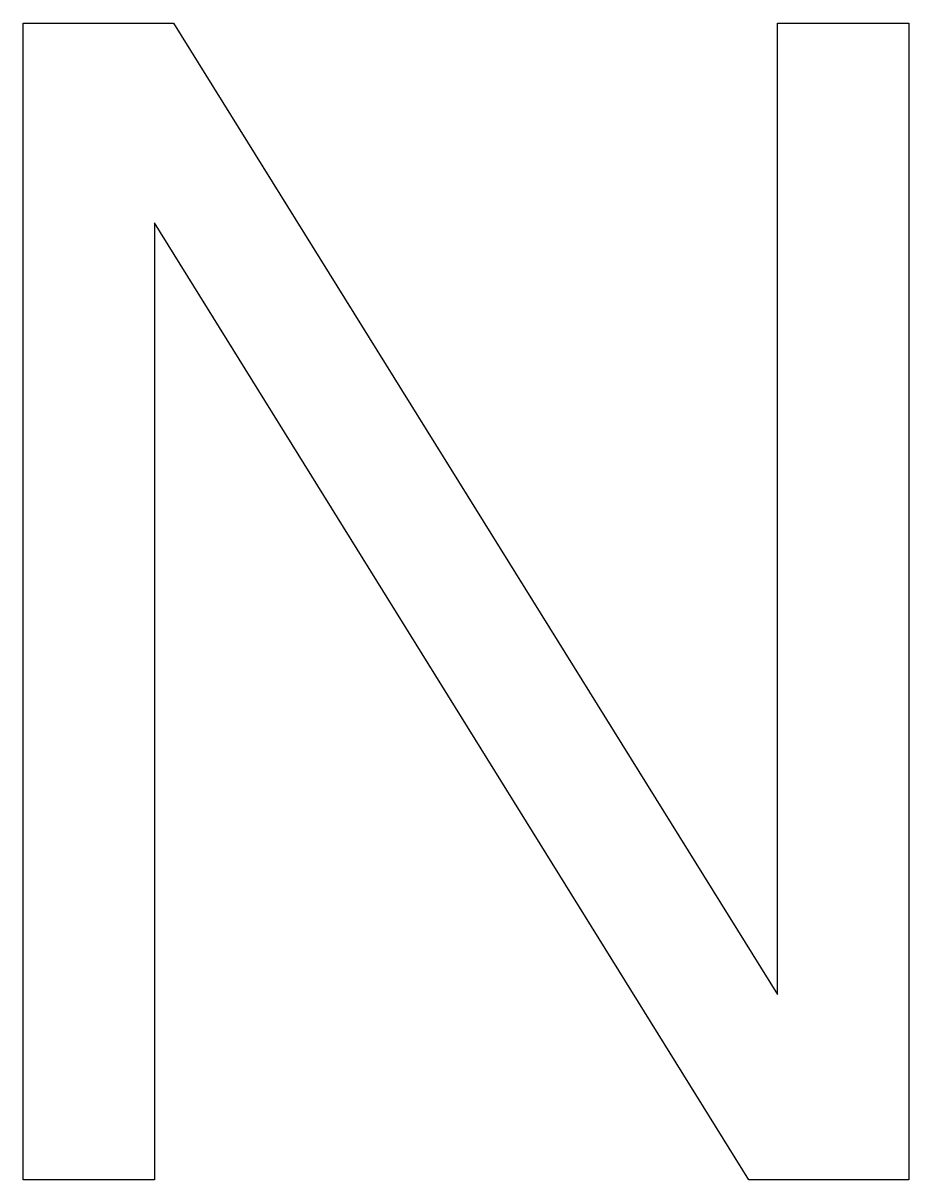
# Model space of a CAD drawing. Extents: x 1 to 8.8, y 0 to 10.1.
import ezdxf

# ---------------------------------------------------------------- set-up
doc = ezdxf.new("R2010")
doc.units = 0
doc.layers.get('0').update_dxf_attribs({"linetype": 'CONTINUOUS'})

msp = doc.modelspace()

# ---------------------------------------------------------------- linework, layer by layer
at = {"color": 0}
for p, q in [((1, 0), (1, 10.1389)), ((1, 10.1389), (2.31944, 10.1389)), ((2.31944, 10.1389), (7.61111, 1.625)), ((7.61111, 1.625), (7.61111, 10.1389)), ((7.61111, 10.1389), (8.76389, 10.1389)), ((8.76389, 10.1389), (8.76389, 0)), ((7.36111, 0), (2.15278, 8.38889)), ((2.15278, 8.38889), (2.15278, 0)), ((2.15278, 0), (1, 0)), ((8.76389, 0), (7.36111, 0))]:
    msp.add_line(p, q, dxfattribs=at)

doc.saveas('drawing.dxf')
